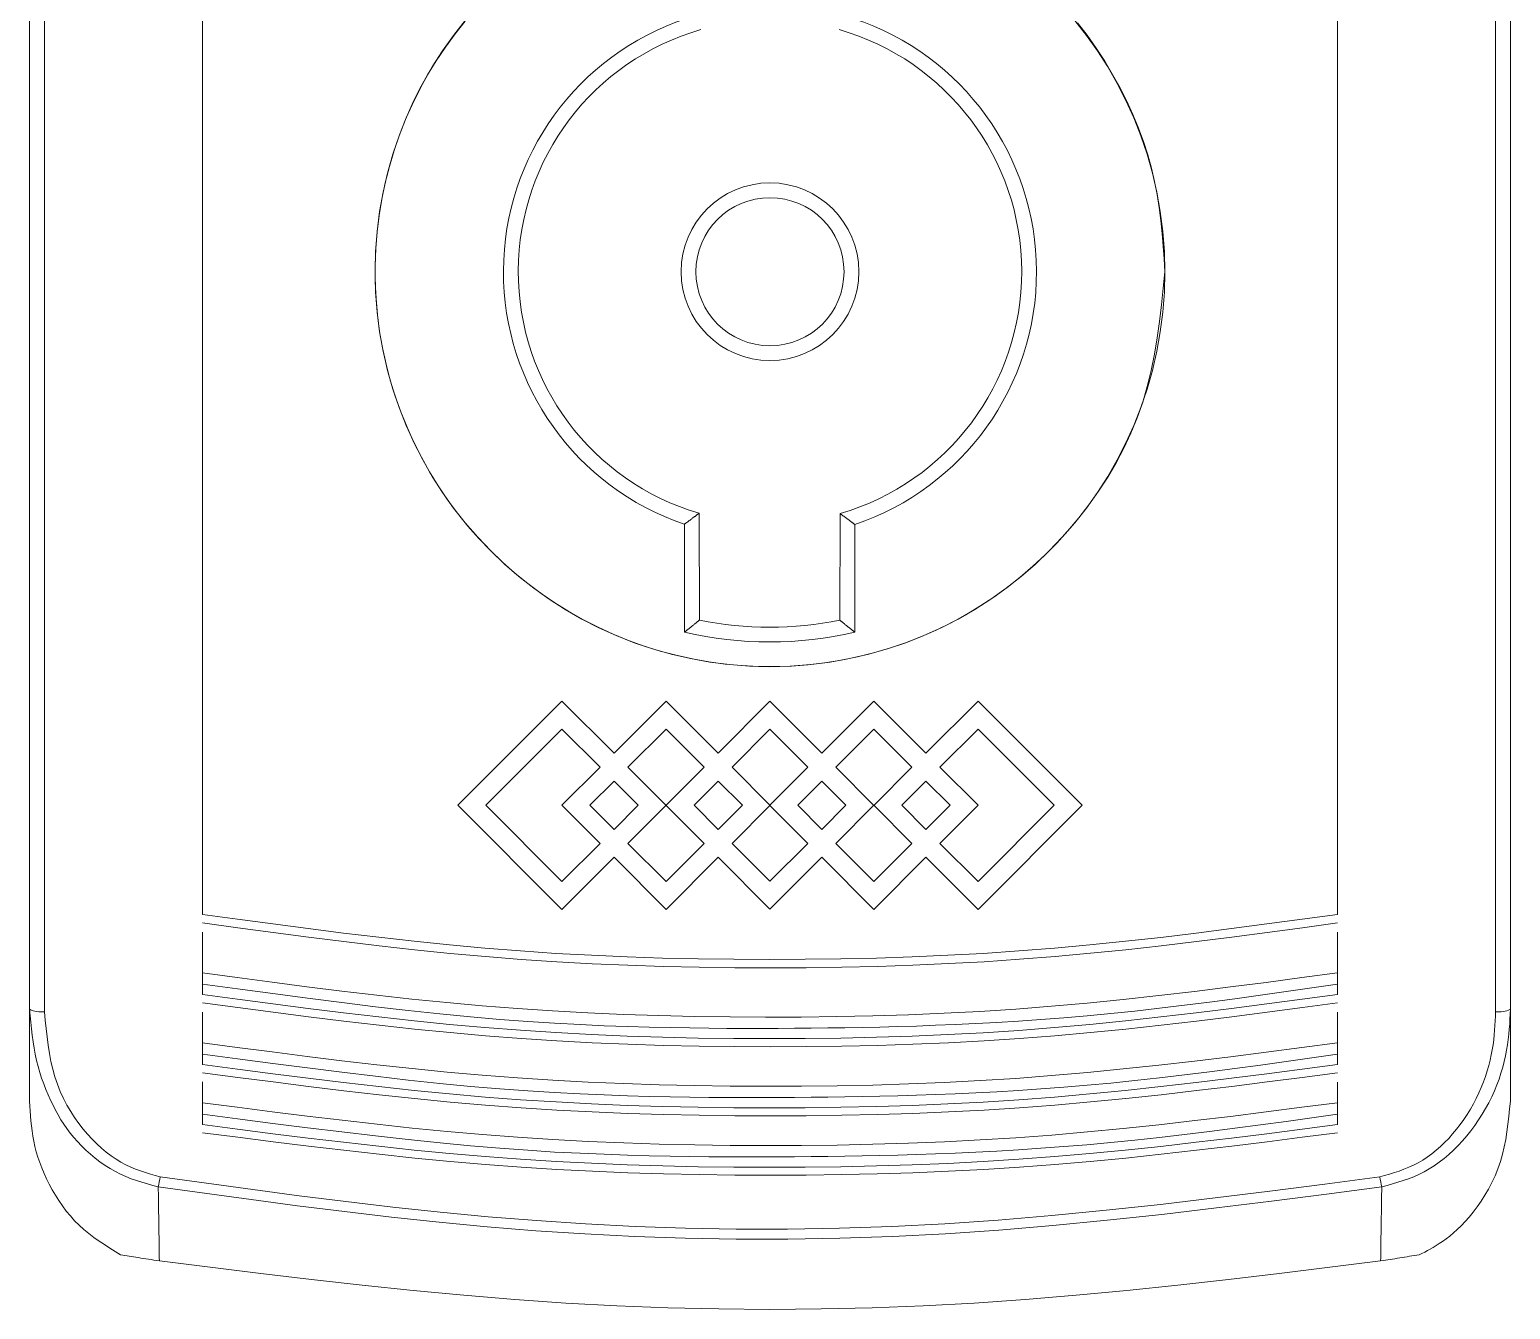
# Model space of a CAD drawing. Header units: millimetres. Extents: x 0 to 4000, y 0 to 2720.
# Drawn here: x 1637.05 to 1667.05, y 1440.13 to 1466.05 of the extents above; entities that cross this region are included whole.
import ezdxf

# ---------------------------------------------------------------- set-up
doc = ezdxf.new("R2010")
doc.units = ezdxf.units.MM
doc.layers.add('KASTEN', color=1, linetype='Continuous', lineweight=0)

msp = doc.modelspace()

# ---------------------------------------------------------------- linework, layer by layer
at = {"layer": 'KASTEN', "color": 1, "linetype": 'Continuous'}
for p, q in [((1637.049, 1446.211), (1637.049, 1476.088)), ((1637.349, 1476.139), (1637.349, 1446.161)), ((1666.749, 1446.161), (1666.749, 1476.139)), ((1667.049, 1476.088), (1667.049, 1446.211)), ((1640.549, 1474.166), (1640.549, 1448.133)), ((1663.549, 1448.133), (1663.549, 1474.166)), ((1650.613, 1456.256), (1650.619, 1454.093)), ((1653.465, 1454.091), (1653.469, 1456.251)), ((1650.314, 1456.036), (1650.32, 1453.852)), ((1653.765, 1453.849), (1653.768, 1456.031)), ((1645.724, 1450.343), (1647.834, 1452.453)), ((1648.889, 1451.398), (1647.834, 1452.453)), ((1648.889, 1451.398), (1649.944, 1452.453)), ((1650.999, 1451.398), (1649.944, 1452.453)), ((1650.999, 1451.398), (1652.049, 1452.448)), ((1653.099, 1451.398), (1652.049, 1452.448)), ((1653.099, 1451.398), (1654.154, 1452.453)), ((1655.209, 1451.398), (1654.154, 1452.453)), ((1655.209, 1451.398), (1656.264, 1452.453)), ((1658.374, 1450.343), (1656.264, 1452.453)), ((1646.29, 1450.343), (1647.834, 1451.887)), ((1648.606, 1451.115), (1647.834, 1451.887)), ((1649.172, 1451.115), (1649.944, 1451.887)), ((1650.716, 1451.115), (1649.944, 1451.887)), ((1651.282, 1451.115), (1652.049, 1451.882)), ((1652.817, 1451.115), (1652.049, 1451.882)), ((1653.382, 1451.115), (1654.154, 1451.887)), ((1654.926, 1451.115), (1654.154, 1451.887)), ((1655.492, 1451.115), (1656.264, 1451.887)), ((1657.809, 1450.343), (1656.264, 1451.887)), ((1647.834, 1450.343), (1648.606, 1451.115)), ((1649.939, 1450.348), (1649.172, 1451.115)), ((1649.949, 1450.348), (1650.716, 1451.115)), ((1652.049, 1450.348), (1651.282, 1451.115)), ((1652.049, 1450.348), (1652.817, 1451.115)), ((1654.149, 1450.348), (1653.382, 1451.115)), ((1654.159, 1450.348), (1654.926, 1451.115)), ((1656.264, 1450.343), (1655.492, 1451.115)), ((1648.4, 1450.343), (1648.889, 1450.832)), ((1649.379, 1450.343), (1648.889, 1450.832)), ((1650.51, 1450.343), (1650.999, 1450.832)), ((1651.489, 1450.343), (1650.999, 1450.832)), ((1652.61, 1450.343), (1653.099, 1450.832)), ((1653.589, 1450.343), (1653.099, 1450.832)), ((1654.72, 1450.343), (1655.209, 1450.832)), ((1655.699, 1450.343), (1655.209, 1450.832)), ((1647.834, 1448.233), (1645.724, 1450.343)), ((1647.834, 1448.799), (1646.29, 1450.343)), ((1648.606, 1449.571), (1647.834, 1450.343)), ((1648.889, 1449.854), (1648.4, 1450.343)), ((1648.889, 1449.854), (1649.379, 1450.343)), ((1649.172, 1449.571), (1649.939, 1450.338)), ((1649.939, 1450.338), (1649.939, 1450.348)), ((1649.949, 1450.338), (1649.949, 1450.348)), ((1650.716, 1449.571), (1649.949, 1450.338)), ((1650.999, 1449.854), (1650.51, 1450.343)), ((1650.999, 1449.854), (1651.489, 1450.343)), ((1651.282, 1449.571), (1652.049, 1450.338)), ((1652.817, 1449.571), (1652.049, 1450.338)), ((1653.099, 1449.854), (1652.61, 1450.343)), ((1653.099, 1449.854), (1653.589, 1450.343)), ((1653.382, 1449.571), (1654.149, 1450.338)), ((1654.149, 1450.338), (1654.149, 1450.348)), ((1654.159, 1450.338), (1654.159, 1450.348)), ((1654.926, 1449.571), (1654.159, 1450.338)), ((1655.209, 1449.854), (1654.72, 1450.343)), ((1655.209, 1449.854), (1655.699, 1450.343)), ((1655.492, 1449.571), (1656.264, 1450.343)), ((1656.264, 1448.799), (1657.809, 1450.343)), ((1656.264, 1448.233), (1658.374, 1450.343)), ((1647.834, 1448.799), (1648.606, 1449.571)), ((1649.944, 1448.799), (1649.172, 1449.571)), ((1649.944, 1448.799), (1650.716, 1449.571)), ((1652.049, 1448.804), (1651.282, 1449.571)), ((1652.049, 1448.804), (1652.817, 1449.571)), ((1654.154, 1448.799), (1653.382, 1449.571)), ((1654.154, 1448.799), (1654.926, 1449.571)), ((1656.264, 1448.799), (1655.492, 1449.571)), ((1647.834, 1448.233), (1648.889, 1449.288)), ((1649.944, 1448.233), (1648.889, 1449.288)), ((1649.944, 1448.233), (1650.999, 1449.288)), ((1652.049, 1448.238), (1650.999, 1449.288)), ((1652.049, 1448.238), (1653.099, 1449.288)), ((1654.154, 1448.233), (1653.099, 1449.288)), ((1654.154, 1448.233), (1655.209, 1449.288)), ((1656.264, 1448.233), (1655.209, 1449.288)), ((1640.549, 1447.774), (1640.549, 1446.948)), ((1663.549, 1446.948), (1663.549, 1447.773)), ((1640.549, 1446.717), (1640.549, 1446.948)), ((1663.549, 1446.948), (1663.549, 1446.717)), ((1640.549, 1446.717), (1640.549, 1446.51)), ((1663.549, 1446.51), (1663.549, 1446.717)), ((1637.049, 1444.349), (1637.049, 1446.211)), ((1640.549, 1446.154), (1640.549, 1445.531)), ((1663.549, 1445.531), (1663.549, 1446.154)), ((1667.049, 1446.211), (1667.049, 1444.349)), ((1640.549, 1445.298), (1640.549, 1445.531)), ((1663.549, 1445.531), (1663.549, 1445.298)), ((1640.549, 1445.298), (1640.549, 1445.09)), ((1663.549, 1445.09), (1663.549, 1445.298)), ((1640.549, 1444.738), (1640.549, 1444.317)), ((1663.549, 1444.317), (1663.549, 1444.735)), ((1640.549, 1444.083), (1640.549, 1444.317)), ((1663.549, 1444.317), (1663.549, 1444.083)), ((1640.549, 1444.083), (1640.549, 1443.874)), ((1663.549, 1443.874), (1663.549, 1444.083))]:
    msp.add_line(p, q, dxfattribs=at)
for points in [[(1660.049, 1461.15), (1660.016, 1460.814), (1659.98, 1460.478), (1659.941, 1460.143), (1659.894, 1459.81), (1659.839, 1459.479), (1659.773, 1459.152), (1659.694, 1458.828), (1659.6, 1458.508), (1659.49, 1458.193), (1659.362, 1457.883), (1659.219, 1457.578), (1659.062, 1457.28), (1658.891, 1456.989), (1658.707, 1456.705), (1658.511, 1456.429), (1658.304, 1456.162), (1658.086, 1455.903), (1657.859, 1455.653), (1657.622, 1455.414), (1657.376, 1455.184), (1657.12, 1454.965), (1656.856, 1454.757), (1656.584, 1454.56), (1656.303, 1454.374), (1656.014, 1454.201), (1655.718, 1454.04), (1655.415, 1453.892), (1655.106, 1453.757), (1654.792, 1453.635), (1654.472, 1453.526), (1654.149, 1453.43), (1653.821, 1453.349), (1653.491, 1453.281), (1653.158, 1453.227), (1652.823, 1453.188), (1652.487, 1453.162), (1652.15, 1453.151), (1651.813, 1453.154), (1651.477, 1453.171), (1651.142, 1453.202), (1650.808, 1453.247), (1650.477, 1453.306), (1650.148, 1453.38), (1649.823, 1453.466), (1649.502, 1453.567), (1649.185, 1453.681), (1648.874, 1453.808), (1648.568, 1453.948), (1648.268, 1454.1), (1647.975, 1454.266), (1647.689, 1454.443), (1647.411, 1454.632), (1647.141, 1454.833), (1646.879, 1455.045), (1646.627, 1455.268), (1646.384, 1455.501), (1646.152, 1455.745), (1645.929, 1455.998), (1645.718, 1456.26), (1645.518, 1456.531), (1645.329, 1456.81), (1645.152, 1457.097), (1644.987, 1457.391), (1644.835, 1457.692), (1644.696, 1457.999), (1644.57, 1458.312), (1644.457, 1458.63), (1644.357, 1458.953), (1644.271, 1459.279), (1644.199, 1459.608), (1644.141, 1459.94), (1644.097, 1460.274), (1644.068, 1460.61), (1644.052, 1460.946), (1644.051, 1461.283), (1644.064, 1461.619), (1644.091, 1461.955), (1644.132, 1462.289), (1644.186, 1462.622), (1644.255, 1462.952), (1644.338, 1463.279), (1644.434, 1463.603), (1644.543, 1463.922), (1644.666, 1464.236), (1644.802, 1464.544), (1644.951, 1464.845), (1645.113, 1465.139), (1645.287, 1465.424), (1645.474, 1465.701), (1645.67, 1465.968), (1645.876, 1466.225)], [(1658.276, 1466.194), (1658.472, 1465.94), (1658.657, 1465.679), (1658.83, 1465.415), (1658.991, 1465.147), (1659.141, 1464.877), (1659.278, 1464.605), (1659.403, 1464.332), (1659.516, 1464.059), (1659.616, 1463.787), (1659.703, 1463.515), (1659.778, 1463.245), (1659.84, 1462.978), (1659.891, 1462.713), (1659.932, 1462.45), (1659.965, 1462.188), (1659.992, 1461.927), (1660.014, 1461.668), (1660.032, 1461.409), (1660.049, 1461.15)], [(1650.613, 1456.256), (1650.607, 1456.252), (1650.602, 1456.247), (1650.595, 1456.243), (1650.589, 1456.238), (1650.583, 1456.234), (1650.576, 1456.229), (1650.57, 1456.224), (1650.563, 1456.218), (1650.555, 1456.213), (1650.547, 1456.207), (1650.539, 1456.201), (1650.531, 1456.195), (1650.523, 1456.189), (1650.514, 1456.182), (1650.505, 1456.175), (1650.495, 1456.169), (1650.486, 1456.162), (1650.477, 1456.155), (1650.467, 1456.148), (1650.457, 1456.141), (1650.448, 1456.134), (1650.439, 1456.127), (1650.429, 1456.12), (1650.421, 1456.114), (1650.412, 1456.108), (1650.404, 1456.102), (1650.396, 1456.096), (1650.389, 1456.091), (1650.382, 1456.085), (1650.375, 1456.08), (1650.368, 1456.075), (1650.361, 1456.071), (1650.355, 1456.066), (1650.349, 1456.062), (1650.343, 1456.057), (1650.337, 1456.053), (1650.331, 1456.049), (1650.325, 1456.045), (1650.32, 1456.041), (1650.314, 1456.036)], [(1653.768, 1456.031), (1653.763, 1456.035), (1653.757, 1456.039), (1653.751, 1456.043), (1653.745, 1456.047), (1653.739, 1456.052), (1653.733, 1456.056), (1653.727, 1456.061), (1653.721, 1456.065), (1653.714, 1456.07), (1653.708, 1456.075), (1653.701, 1456.08), (1653.694, 1456.085), (1653.686, 1456.09), (1653.678, 1456.096), (1653.67, 1456.102), (1653.662, 1456.108), (1653.653, 1456.115), (1653.644, 1456.121), (1653.635, 1456.128), (1653.625, 1456.135), (1653.615, 1456.142), (1653.606, 1456.149), (1653.596, 1456.156), (1653.587, 1456.163), (1653.578, 1456.17), (1653.569, 1456.177), (1653.56, 1456.183), (1653.551, 1456.19), (1653.543, 1456.196), (1653.535, 1456.202), (1653.527, 1456.208), (1653.52, 1456.213), (1653.513, 1456.219), (1653.506, 1456.224), (1653.499, 1456.229), (1653.493, 1456.233), (1653.487, 1456.238), (1653.481, 1456.242), (1653.475, 1456.247), (1653.469, 1456.251)], [(1650.619, 1454.093), (1650.615, 1454.09), (1650.61, 1454.086), (1650.605, 1454.082), (1650.6, 1454.078), (1650.594, 1454.073), (1650.589, 1454.068), (1650.583, 1454.063), (1650.576, 1454.058), (1650.569, 1454.052), (1650.561, 1454.046), (1650.553, 1454.04), (1650.545, 1454.033), (1650.536, 1454.025), (1650.527, 1454.018), (1650.517, 1454.01), (1650.507, 1454.002), (1650.497, 1453.994), (1650.487, 1453.986), (1650.477, 1453.978), (1650.467, 1453.969), (1650.456, 1453.961), (1650.446, 1453.953), (1650.437, 1453.945), (1650.427, 1453.938), (1650.418, 1453.931), (1650.41, 1453.924), (1650.402, 1453.917), (1650.394, 1453.911), (1650.386, 1453.905), (1650.379, 1453.899), (1650.372, 1453.894), (1650.366, 1453.889), (1650.36, 1453.884), (1650.354, 1453.879), (1650.348, 1453.874), (1650.342, 1453.87), (1650.336, 1453.865), (1650.331, 1453.861), (1650.325, 1453.856), (1650.32, 1453.852)], [(1653.465, 1454.091), (1653.47, 1454.087), (1653.475, 1454.083), (1653.48, 1454.079), (1653.485, 1454.075), (1653.49, 1454.07), (1653.496, 1454.066), (1653.502, 1454.061), (1653.509, 1454.055), (1653.516, 1454.049), (1653.523, 1454.043), (1653.532, 1454.037), (1653.54, 1454.03), (1653.549, 1454.022), (1653.558, 1454.015), (1653.568, 1454.007), (1653.578, 1453.999), (1653.588, 1453.991), (1653.598, 1453.983), (1653.608, 1453.975), (1653.618, 1453.966), (1653.629, 1453.958), (1653.639, 1453.95), (1653.648, 1453.942), (1653.658, 1453.935), (1653.667, 1453.927), (1653.675, 1453.921), (1653.683, 1453.914), (1653.691, 1453.908), (1653.699, 1453.902), (1653.706, 1453.896), (1653.713, 1453.891), (1653.719, 1453.885), (1653.725, 1453.88), (1653.732, 1453.876), (1653.737, 1453.871), (1653.743, 1453.866), (1653.749, 1453.862), (1653.754, 1453.858), (1653.76, 1453.853), (1653.765, 1453.849)], [(1640.549, 1448.133), (1641.264, 1448.036), (1641.978, 1447.939), (1642.693, 1447.845), (1643.408, 1447.754), (1644.124, 1447.668), (1644.84, 1447.587), (1645.557, 1447.514), (1646.275, 1447.448), (1646.993, 1447.391), (1647.712, 1447.343), (1648.432, 1447.304), (1649.153, 1447.272), (1649.874, 1447.248), (1650.595, 1447.232), (1651.317, 1447.222), (1652.039, 1447.219), (1652.761, 1447.222), (1653.484, 1447.231), (1654.206, 1447.248), (1654.928, 1447.272), (1655.65, 1447.303), (1656.371, 1447.343), (1657.092, 1447.391), (1657.812, 1447.447), (1658.531, 1447.513), (1659.249, 1447.587), (1659.967, 1447.667), (1660.684, 1447.754), (1661.401, 1447.845), (1662.117, 1447.939), (1662.833, 1448.036), (1663.549, 1448.133)], [(1663.549, 1447.96), (1662.835, 1447.863), (1662.12, 1447.767), (1661.405, 1447.673), (1660.69, 1447.583), (1659.974, 1447.497), (1659.258, 1447.417), (1658.541, 1447.344), (1657.824, 1447.278), (1657.105, 1447.222), (1656.386, 1447.174), (1655.666, 1447.135), (1654.946, 1447.103), (1654.225, 1447.079), (1653.503, 1447.063), (1652.782, 1447.053), (1652.06, 1447.05), (1651.337, 1447.053), (1650.615, 1447.063), (1649.893, 1447.079), (1649.171, 1447.103), (1648.449, 1447.134), (1647.728, 1447.173), (1647.007, 1447.221), (1646.287, 1447.278), (1645.568, 1447.343), (1644.85, 1447.416), (1644.132, 1447.497), (1643.415, 1447.582), (1642.698, 1447.673), (1641.982, 1447.767), (1641.265, 1447.863), (1640.549, 1447.96)], [(1640.549, 1446.948), (1641.256, 1446.853), (1641.962, 1446.759), (1642.669, 1446.668), (1643.377, 1446.579), (1644.085, 1446.495), (1644.795, 1446.417), (1645.505, 1446.345), (1646.217, 1446.281), (1646.931, 1446.225), (1647.646, 1446.177), (1648.362, 1446.138), (1649.08, 1446.106), (1649.798, 1446.082), (1650.518, 1446.065), (1651.239, 1446.054), (1651.961, 1446.05), (1652.683, 1446.052), (1653.406, 1446.061), (1654.13, 1446.076), (1654.854, 1446.099), (1655.579, 1446.129), (1656.303, 1446.167), (1657.028, 1446.214), (1657.753, 1446.27), (1658.478, 1446.334), (1659.203, 1446.407), (1659.927, 1446.487), (1660.652, 1446.572), (1661.376, 1446.662), (1662.101, 1446.755), (1662.825, 1446.851), (1663.549, 1446.948)], [(1663.549, 1446.717), (1663.026, 1446.642), (1662.504, 1446.568), (1661.984, 1446.494), (1661.467, 1446.424), (1660.953, 1446.355), (1660.444, 1446.291), (1659.941, 1446.23), (1659.443, 1446.174), (1658.954, 1446.124), (1658.472, 1446.079), (1657.999, 1446.039), (1657.537, 1446.003), (1657.085, 1445.972), (1656.645, 1445.945), (1656.217, 1445.922), (1655.803, 1445.902), (1655.403, 1445.885), (1655.015, 1445.871), (1654.639, 1445.86), (1654.274, 1445.85), (1653.917, 1445.843), (1653.567, 1445.837), (1653.223, 1445.833), (1652.885, 1445.829), (1652.549, 1445.826), (1652.213, 1445.824), (1651.874, 1445.823), (1651.529, 1445.823), (1651.175, 1445.824), (1650.809, 1445.827), (1650.427, 1445.832), (1650.026, 1445.839), (1649.604, 1445.848), (1649.159, 1445.861), (1648.692, 1445.877), (1648.2, 1445.899), (1647.684, 1445.927), (1647.143, 1445.961), (1646.576, 1446.004), (1645.983, 1446.055), (1645.363, 1446.117), (1644.719, 1446.186), (1644.055, 1446.263), (1643.374, 1446.347), (1642.68, 1446.435), (1641.975, 1446.527), (1641.264, 1446.621), (1640.549, 1446.717)], [(1640.549, 1446.51), (1641.264, 1446.414), (1641.979, 1446.32), (1642.694, 1446.228), (1643.409, 1446.139), (1644.125, 1446.055), (1644.841, 1445.976), (1645.558, 1445.904), (1646.275, 1445.839), (1646.994, 1445.784), (1647.713, 1445.737), (1648.433, 1445.698), (1649.153, 1445.667), (1649.874, 1445.644), (1650.596, 1445.628), (1651.317, 1445.618), (1652.039, 1445.615), (1652.762, 1445.618), (1653.484, 1445.627), (1654.206, 1445.644), (1654.928, 1445.667), (1655.65, 1445.698), (1656.371, 1445.736), (1657.091, 1445.783), (1657.811, 1445.839), (1658.53, 1445.903), (1659.249, 1445.975), (1659.966, 1446.054), (1660.684, 1446.139), (1661.4, 1446.227), (1662.117, 1446.32), (1662.833, 1446.414), (1663.549, 1446.51)], [(1663.549, 1446.341), (1662.835, 1446.245), (1662.12, 1446.151), (1661.405, 1446.06), (1660.689, 1445.971), (1659.974, 1445.887), (1659.257, 1445.809), (1658.541, 1445.737), (1657.823, 1445.673), (1657.105, 1445.618), (1656.385, 1445.571), (1655.666, 1445.533), (1654.945, 1445.502), (1654.224, 1445.479), (1653.503, 1445.463), (1652.781, 1445.453), (1652.059, 1445.45), (1651.337, 1445.453), (1650.615, 1445.462), (1649.893, 1445.478), (1649.171, 1445.502), (1648.449, 1445.532), (1647.728, 1445.571), (1647.007, 1445.617), (1646.288, 1445.673), (1645.568, 1445.737), (1644.85, 1445.808), (1644.132, 1445.887), (1643.415, 1445.971), (1642.698, 1446.059), (1641.982, 1446.151), (1641.266, 1446.245), (1640.549, 1446.341)], [(1639.655, 1442.611), (1639.546, 1442.641), (1639.436, 1442.672), (1639.326, 1442.705), (1639.217, 1442.74), (1639.108, 1442.778), (1639, 1442.821), (1638.893, 1442.869), (1638.786, 1442.923), (1638.681, 1442.983), (1638.577, 1443.049), (1638.475, 1443.121), (1638.376, 1443.197), (1638.281, 1443.276), (1638.189, 1443.359), (1638.102, 1443.444), (1638.02, 1443.529), (1637.944, 1443.616), (1637.873, 1443.703), (1637.806, 1443.792), (1637.744, 1443.882), (1637.685, 1443.974), (1637.629, 1444.069), (1637.576, 1444.166), (1637.524, 1444.266), (1637.474, 1444.369), (1637.425, 1444.475), (1637.379, 1444.585), (1637.335, 1444.697), (1637.293, 1444.812), (1637.255, 1444.93), (1637.22, 1445.051), (1637.189, 1445.173), (1637.163, 1445.298), (1637.14, 1445.425), (1637.12, 1445.554), (1637.102, 1445.683), (1637.087, 1445.815), (1637.074, 1445.946), (1637.061, 1446.079), (1637.049, 1446.211)], [(1637.349, 1446.161), (1637.365, 1445.99), (1637.383, 1445.819), (1637.402, 1445.65), (1637.424, 1445.482), (1637.45, 1445.317), (1637.481, 1445.154), (1637.517, 1444.995), (1637.561, 1444.841), (1637.612, 1444.69), (1637.67, 1444.545), (1637.735, 1444.405), (1637.806, 1444.27), (1637.882, 1444.14), (1637.962, 1444.016), (1638.046, 1443.897), (1638.134, 1443.785), (1638.224, 1443.678), (1638.316, 1443.578), (1638.41, 1443.484), (1638.506, 1443.397), (1638.603, 1443.316), (1638.701, 1443.242), (1638.8, 1443.175), (1638.899, 1443.115), (1638.998, 1443.061), (1639.097, 1443.015), (1639.197, 1442.973), (1639.296, 1442.936), (1639.396, 1442.902), (1639.496, 1442.871), (1639.595, 1442.842), (1639.695, 1442.814)], [(1664.404, 1442.814), (1664.502, 1442.842), (1664.601, 1442.871), (1664.699, 1442.902), (1664.797, 1442.934), (1664.894, 1442.97), (1664.99, 1443.009), (1665.086, 1443.053), (1665.18, 1443.102), (1665.273, 1443.157), (1665.365, 1443.217), (1665.456, 1443.283), (1665.544, 1443.354), (1665.631, 1443.43), (1665.716, 1443.511), (1665.799, 1443.596), (1665.879, 1443.686), (1665.957, 1443.78), (1666.032, 1443.877), (1666.104, 1443.978), (1666.173, 1444.081), (1666.239, 1444.187), (1666.3, 1444.295), (1666.358, 1444.405), (1666.411, 1444.515), (1666.459, 1444.627), (1666.504, 1444.738), (1666.543, 1444.85), (1666.579, 1444.961), (1666.61, 1445.071), (1666.638, 1445.179), (1666.661, 1445.286), (1666.681, 1445.39), (1666.698, 1445.493), (1666.711, 1445.592), (1666.721, 1445.69), (1666.73, 1445.786), (1666.736, 1445.881), (1666.741, 1445.975), (1666.746, 1446.068), (1666.749, 1446.161)], [(1667.049, 1446.211), (1667.045, 1446.111), (1667.04, 1446.011), (1667.035, 1445.91), (1667.027, 1445.808), (1667.018, 1445.704), (1667.006, 1445.599), (1666.992, 1445.491), (1666.973, 1445.381), (1666.951, 1445.268), (1666.925, 1445.153), (1666.894, 1445.036), (1666.859, 1444.917), (1666.819, 1444.797), (1666.775, 1444.677), (1666.725, 1444.556), (1666.671, 1444.436), (1666.612, 1444.317), (1666.548, 1444.199), (1666.479, 1444.083), (1666.406, 1443.969), (1666.329, 1443.858), (1666.249, 1443.749), (1666.165, 1443.645), (1666.078, 1443.544), (1665.989, 1443.448), (1665.897, 1443.356), (1665.802, 1443.269), (1665.706, 1443.188), (1665.607, 1443.112), (1665.507, 1443.041), (1665.405, 1442.977), (1665.302, 1442.918), (1665.197, 1442.866), (1665.091, 1442.819), (1664.985, 1442.777), (1664.877, 1442.739), (1664.769, 1442.705), (1664.661, 1442.672), (1664.552, 1442.641), (1664.443, 1442.611)], [(1640.549, 1445.531), (1641.256, 1445.438), (1641.963, 1445.346), (1642.671, 1445.256), (1643.378, 1445.169), (1644.087, 1445.087), (1644.797, 1445.01), (1645.508, 1444.939), (1646.22, 1444.876), (1646.934, 1444.821), (1647.649, 1444.775), (1648.365, 1444.736), (1649.083, 1444.705), (1649.801, 1444.681), (1650.521, 1444.664), (1651.242, 1444.654), (1651.964, 1444.65), (1652.686, 1444.652), (1653.409, 1444.661), (1654.133, 1444.676), (1654.857, 1444.698), (1655.581, 1444.728), (1656.305, 1444.765), (1657.03, 1444.811), (1657.755, 1444.866), (1658.479, 1444.929), (1659.204, 1445.001), (1659.928, 1445.079), (1660.652, 1445.162), (1661.377, 1445.25), (1662.101, 1445.342), (1662.825, 1445.436), (1663.549, 1445.531)], [(1663.549, 1445.298), (1663.026, 1445.225), (1662.504, 1445.152), (1661.984, 1445.08), (1661.467, 1445.01), (1660.953, 1444.943), (1660.444, 1444.88), (1659.94, 1444.82), (1659.443, 1444.766), (1658.953, 1444.716), (1658.472, 1444.672), (1657.999, 1444.633), (1657.537, 1444.598), (1657.085, 1444.568), (1656.645, 1444.541), (1656.217, 1444.518), (1655.803, 1444.499), (1655.403, 1444.482), (1655.015, 1444.468), (1654.639, 1444.457), (1654.274, 1444.448), (1653.917, 1444.441), (1653.567, 1444.435), (1653.223, 1444.43), (1652.885, 1444.427), (1652.549, 1444.424), (1652.213, 1444.422), (1651.874, 1444.421), (1651.529, 1444.421), (1651.175, 1444.422), (1650.809, 1444.425), (1650.427, 1444.43), (1650.026, 1444.437), (1649.604, 1444.446), (1649.16, 1444.458), (1648.692, 1444.474), (1648.201, 1444.495), (1647.685, 1444.523), (1647.143, 1444.557), (1646.577, 1444.598), (1645.983, 1444.649), (1645.363, 1444.709), (1644.72, 1444.777), (1644.056, 1444.853), (1643.375, 1444.935), (1642.68, 1445.021), (1641.976, 1445.112), (1641.264, 1445.204), (1640.549, 1445.298)], [(1640.549, 1445.09), (1641.264, 1444.996), (1641.979, 1444.904), (1642.694, 1444.813), (1643.41, 1444.726), (1644.125, 1444.643), (1644.842, 1444.566), (1645.559, 1444.495), (1646.276, 1444.432), (1646.995, 1444.378), (1647.714, 1444.332), (1648.434, 1444.294), (1649.154, 1444.263), (1649.875, 1444.24), (1650.596, 1444.224), (1651.318, 1444.215), (1652.04, 1444.212), (1652.762, 1444.215), (1653.484, 1444.224), (1654.206, 1444.24), (1654.928, 1444.263), (1655.649, 1444.293), (1656.37, 1444.331), (1657.091, 1444.377), (1657.811, 1444.432), (1658.53, 1444.495), (1659.248, 1444.565), (1659.966, 1444.643), (1660.683, 1444.726), (1661.4, 1444.813), (1662.117, 1444.903), (1662.833, 1444.996), (1663.549, 1445.09)], [(1663.549, 1444.924), (1662.834, 1444.831), (1662.12, 1444.738), (1661.404, 1444.648), (1660.689, 1444.562), (1659.973, 1444.479), (1659.257, 1444.402), (1658.54, 1444.332), (1657.822, 1444.269), (1657.104, 1444.215), (1656.385, 1444.169), (1655.665, 1444.131), (1654.944, 1444.101), (1654.224, 1444.078), (1653.502, 1444.062), (1652.781, 1444.053), (1652.059, 1444.05), (1651.337, 1444.053), (1650.615, 1444.062), (1649.893, 1444.078), (1649.171, 1444.101), (1648.449, 1444.131), (1647.728, 1444.169), (1647.008, 1444.214), (1646.288, 1444.269), (1645.569, 1444.331), (1644.85, 1444.402), (1644.133, 1444.479), (1643.415, 1444.561), (1642.699, 1444.648), (1641.982, 1444.738), (1641.266, 1444.831), (1640.549, 1444.924)], [(1638.894, 1441.239), (1638.784, 1441.306), (1638.673, 1441.374), (1638.564, 1441.443), (1638.457, 1441.515), (1638.351, 1441.589), (1638.248, 1441.666), (1638.149, 1441.748), (1638.053, 1441.835), (1637.962, 1441.927), (1637.875, 1442.023), (1637.792, 1442.124), (1637.714, 1442.228), (1637.64, 1442.335), (1637.571, 1442.444), (1637.506, 1442.554), (1637.447, 1442.665), (1637.392, 1442.776), (1637.341, 1442.887), (1637.295, 1442.998), (1637.254, 1443.108), (1637.218, 1443.217), (1637.185, 1443.325), (1637.157, 1443.432), (1637.134, 1443.538), (1637.114, 1443.643), (1637.098, 1443.746), (1637.085, 1443.848), (1637.075, 1443.949), (1637.067, 1444.05), (1637.06, 1444.15), (1637.054, 1444.25), (1637.049, 1444.349)], [(1640.549, 1444.317), (1641.256, 1444.225), (1641.964, 1444.135), (1642.671, 1444.046), (1643.38, 1443.961), (1644.089, 1443.88), (1644.799, 1443.804), (1645.51, 1443.734), (1646.222, 1443.672), (1646.936, 1443.618), (1647.651, 1443.573), (1648.367, 1443.535), (1649.085, 1443.504), (1649.804, 1443.481), (1650.524, 1443.464), (1651.244, 1443.454), (1651.966, 1443.45), (1652.688, 1443.452), (1653.411, 1443.46), (1654.135, 1443.475), (1654.858, 1443.497), (1655.582, 1443.527), (1656.307, 1443.564), (1657.031, 1443.609), (1657.756, 1443.663), (1658.48, 1443.725), (1659.205, 1443.795), (1659.929, 1443.872), (1660.653, 1443.954), (1661.377, 1444.041), (1662.101, 1444.131), (1662.825, 1444.224), (1663.549, 1444.317)], [(1667.049, 1444.349), (1667.034, 1444.193), (1667.018, 1444.037), (1667, 1443.881), (1666.979, 1443.727), (1666.954, 1443.574), (1666.924, 1443.422), (1666.888, 1443.273), (1666.846, 1443.125), (1666.795, 1442.981), (1666.738, 1442.839), (1666.674, 1442.702), (1666.606, 1442.569), (1666.533, 1442.442), (1666.456, 1442.32), (1666.377, 1442.206), (1666.297, 1442.099), (1666.216, 1442), (1666.135, 1441.909), (1666.054, 1441.825), (1665.974, 1441.749), (1665.896, 1441.68), (1665.82, 1441.616), (1665.747, 1441.56), (1665.676, 1441.509), (1665.609, 1441.463), (1665.545, 1441.422), (1665.484, 1441.385), (1665.426, 1441.352), (1665.369, 1441.321), (1665.313, 1441.293), (1665.258, 1441.265), (1665.204, 1441.239)], [(1663.549, 1444.083), (1663.026, 1444.01), (1662.504, 1443.938), (1661.984, 1443.868), (1661.467, 1443.799), (1660.953, 1443.733), (1660.444, 1443.671), (1659.94, 1443.613), (1659.443, 1443.559), (1658.953, 1443.51), (1658.471, 1443.467), (1657.999, 1443.428), (1657.536, 1443.394), (1657.085, 1443.364), (1656.645, 1443.338), (1656.217, 1443.315), (1655.803, 1443.296), (1655.403, 1443.28), (1655.015, 1443.266), (1654.639, 1443.255), (1654.274, 1443.246), (1653.917, 1443.239), (1653.567, 1443.233), (1653.223, 1443.229), (1652.885, 1443.225), (1652.549, 1443.222), (1652.213, 1443.22), (1651.874, 1443.219), (1651.53, 1443.219), (1651.175, 1443.221), (1650.809, 1443.224), (1650.427, 1443.228), (1650.026, 1443.235), (1649.604, 1443.244), (1649.16, 1443.256), (1648.692, 1443.272), (1648.201, 1443.293), (1647.685, 1443.319), (1647.144, 1443.353), (1646.577, 1443.394), (1645.984, 1443.444), (1645.364, 1443.503), (1644.72, 1443.57), (1644.056, 1443.645), (1643.375, 1443.725), (1642.681, 1443.81), (1641.976, 1443.899), (1641.264, 1443.99), (1640.549, 1444.083)], [(1640.549, 1443.874), (1641.264, 1443.781), (1641.979, 1443.69), (1642.694, 1443.601), (1643.41, 1443.515), (1644.126, 1443.434), (1644.842, 1443.358), (1645.559, 1443.288), (1646.277, 1443.226), (1646.995, 1443.172), (1647.714, 1443.127), (1648.434, 1443.09), (1649.155, 1443.06), (1649.875, 1443.037), (1650.597, 1443.021), (1651.318, 1443.012), (1652.04, 1443.009), (1652.762, 1443.012), (1653.484, 1443.021), (1654.206, 1443.037), (1654.928, 1443.059), (1655.649, 1443.089), (1656.37, 1443.126), (1657.091, 1443.172), (1657.811, 1443.225), (1658.53, 1443.287), (1659.248, 1443.357), (1659.966, 1443.433), (1660.683, 1443.515), (1661.4, 1443.601), (1662.117, 1443.69), (1662.833, 1443.781), (1663.549, 1443.874)], [(1663.549, 1443.71), (1662.834, 1443.618), (1662.119, 1443.528), (1661.404, 1443.439), (1660.689, 1443.354), (1659.973, 1443.272), (1659.256, 1443.197), (1658.539, 1443.127), (1657.822, 1443.066), (1657.103, 1443.012), (1656.384, 1442.967), (1655.664, 1442.93), (1654.944, 1442.9), (1654.223, 1442.878), (1653.502, 1442.862), (1652.78, 1442.853), (1652.059, 1442.85), (1651.337, 1442.853), (1650.615, 1442.862), (1649.893, 1442.877), (1649.171, 1442.9), (1648.45, 1442.929), (1647.729, 1442.967), (1647.008, 1443.012), (1646.288, 1443.065), (1645.569, 1443.127), (1644.851, 1443.196), (1644.133, 1443.272), (1643.416, 1443.353), (1642.699, 1443.439), (1641.982, 1443.527), (1641.266, 1443.618), (1640.549, 1443.71)], [(1639.695, 1442.814), (1640.631, 1442.685), (1641.569, 1442.557), (1642.51, 1442.433), (1643.455, 1442.314), (1644.408, 1442.203), (1645.368, 1442.1), (1646.338, 1442.008), (1647.319, 1441.929), (1648.312, 1441.863), (1649.318, 1441.813), (1650.336, 1441.778), (1651.366, 1441.759), (1652.407, 1441.758), (1653.458, 1441.775), (1654.52, 1441.811), (1655.592, 1441.865), (1656.673, 1441.94), (1657.762, 1442.032), (1658.858, 1442.139), (1659.96, 1442.259), (1661.067, 1442.389), (1662.177, 1442.527), (1663.29, 1442.669), (1664.404, 1442.814)], [(1639.655, 1442.611), (1639.657, 1442.544), (1639.658, 1442.477), (1639.659, 1442.411), (1639.66, 1442.344), (1639.661, 1442.279), (1639.662, 1442.214), (1639.663, 1442.15), (1639.663, 1442.086), (1639.664, 1442.024), (1639.665, 1441.963), (1639.666, 1441.903), (1639.667, 1441.843), (1639.668, 1441.783), (1639.669, 1441.724), (1639.67, 1441.664), (1639.671, 1441.604), (1639.672, 1441.544), (1639.672, 1441.483), (1639.673, 1441.422), (1639.674, 1441.36), (1639.675, 1441.298), (1639.676, 1441.236), (1639.677, 1441.174), (1639.678, 1441.112)], [(1664.443, 1442.611), (1663.326, 1442.466), (1662.209, 1442.324), (1661.096, 1442.186), (1659.985, 1442.056), (1658.88, 1441.936), (1657.78, 1441.829), (1656.687, 1441.736), (1655.603, 1441.662), (1654.528, 1441.607), (1653.463, 1441.571), (1652.408, 1441.555), (1651.364, 1441.556), (1650.331, 1441.574), (1649.31, 1441.609), (1648.301, 1441.66), (1647.304, 1441.725), (1646.319, 1441.805), (1645.347, 1441.897), (1644.383, 1442), (1643.428, 1442.111), (1642.479, 1442.23), (1641.535, 1442.354), (1640.595, 1442.482), (1639.655, 1442.611)], [(1664.421, 1441.112), (1664.422, 1441.179), (1664.423, 1441.246), (1664.424, 1441.313), (1664.425, 1441.382), (1664.426, 1441.452), (1664.427, 1441.525), (1664.428, 1441.599), (1664.429, 1441.676), (1664.43, 1441.755), (1664.431, 1441.836), (1664.433, 1441.918), (1664.434, 1441.999), (1664.435, 1442.077), (1664.436, 1442.152), (1664.437, 1442.222), (1664.438, 1442.286), (1664.439, 1442.343), (1664.44, 1442.393), (1664.441, 1442.438), (1664.441, 1442.478), (1664.442, 1442.515), (1664.442, 1442.549), (1664.443, 1442.58), (1664.443, 1442.611)], [(1639.678, 1441.112), (1639.622, 1441.121), (1639.567, 1441.13), (1639.513, 1441.139), (1639.459, 1441.147), (1639.405, 1441.156), (1639.353, 1441.164), (1639.302, 1441.172), (1639.252, 1441.18), (1639.204, 1441.188), (1639.157, 1441.196), (1639.111, 1441.203), (1639.067, 1441.21), (1639.023, 1441.218), (1638.98, 1441.225), (1638.937, 1441.232), (1638.894, 1441.239)], [(1665.204, 1441.239), (1665.154, 1441.231), (1665.105, 1441.223), (1665.055, 1441.214), (1665.005, 1441.206), (1664.956, 1441.198), (1664.906, 1441.19), (1664.857, 1441.182), (1664.808, 1441.174), (1664.759, 1441.166), (1664.71, 1441.158), (1664.662, 1441.151), (1664.614, 1441.143), (1664.565, 1441.135), (1664.517, 1441.128), (1664.469, 1441.12), (1664.421, 1441.112)], [(1664.421, 1441.112), (1663.394, 1440.985), (1662.366, 1440.859), (1661.339, 1440.737), (1660.31, 1440.622), (1659.281, 1440.514), (1658.251, 1440.417), (1657.221, 1440.331), (1656.188, 1440.259), (1655.155, 1440.203), (1654.12, 1440.163), (1653.085, 1440.139), (1652.049, 1440.131), (1651.014, 1440.139), (1649.978, 1440.163), (1648.944, 1440.203), (1647.91, 1440.259), (1646.878, 1440.331), (1645.847, 1440.417), (1644.817, 1440.514), (1643.788, 1440.622), (1642.76, 1440.737), (1641.732, 1440.859), (1640.705, 1440.985), (1639.678, 1441.112)]]:
    msp.add_lwpolyline(points, dxfattribs=at)
for radius in [8, 1.8, 1.5]:
    msp.add_circle((1652.049, 1461.15), radius, dxfattribs=at)
for centre, radius, start, end in [((1652.049, 1461.15), 5.4, 108.3496, 251.2544), ((1652.049, 1461.15), 5.4, 288.5616, 71.6504), ((1652.049, 1461.15), 5.1, 105.9328, 253.6464), ((1652.049, 1461.15), 5.1, 286.1581, 74.0672), ((1652.049, 1461.15), 7.5, 256.6682, 283.2246), ((1652.049, 1461.15), 7.2, 258.5436, 281.343), ((1637.276, 1446.644), 0.488, 242.2737, 278.5851), ((1666.822, 1446.644), 0.488, 261.4216, 297.7176), ((1635.724, 1443.48), 4.027, 347.5422, 350.4814), ((1668.317, 1443.469), 3.967, 189.5046, 192.488)]:
    msp.add_arc(centre, radius, start, end, dxfattribs=at)

doc.saveas('drawing.dxf')
